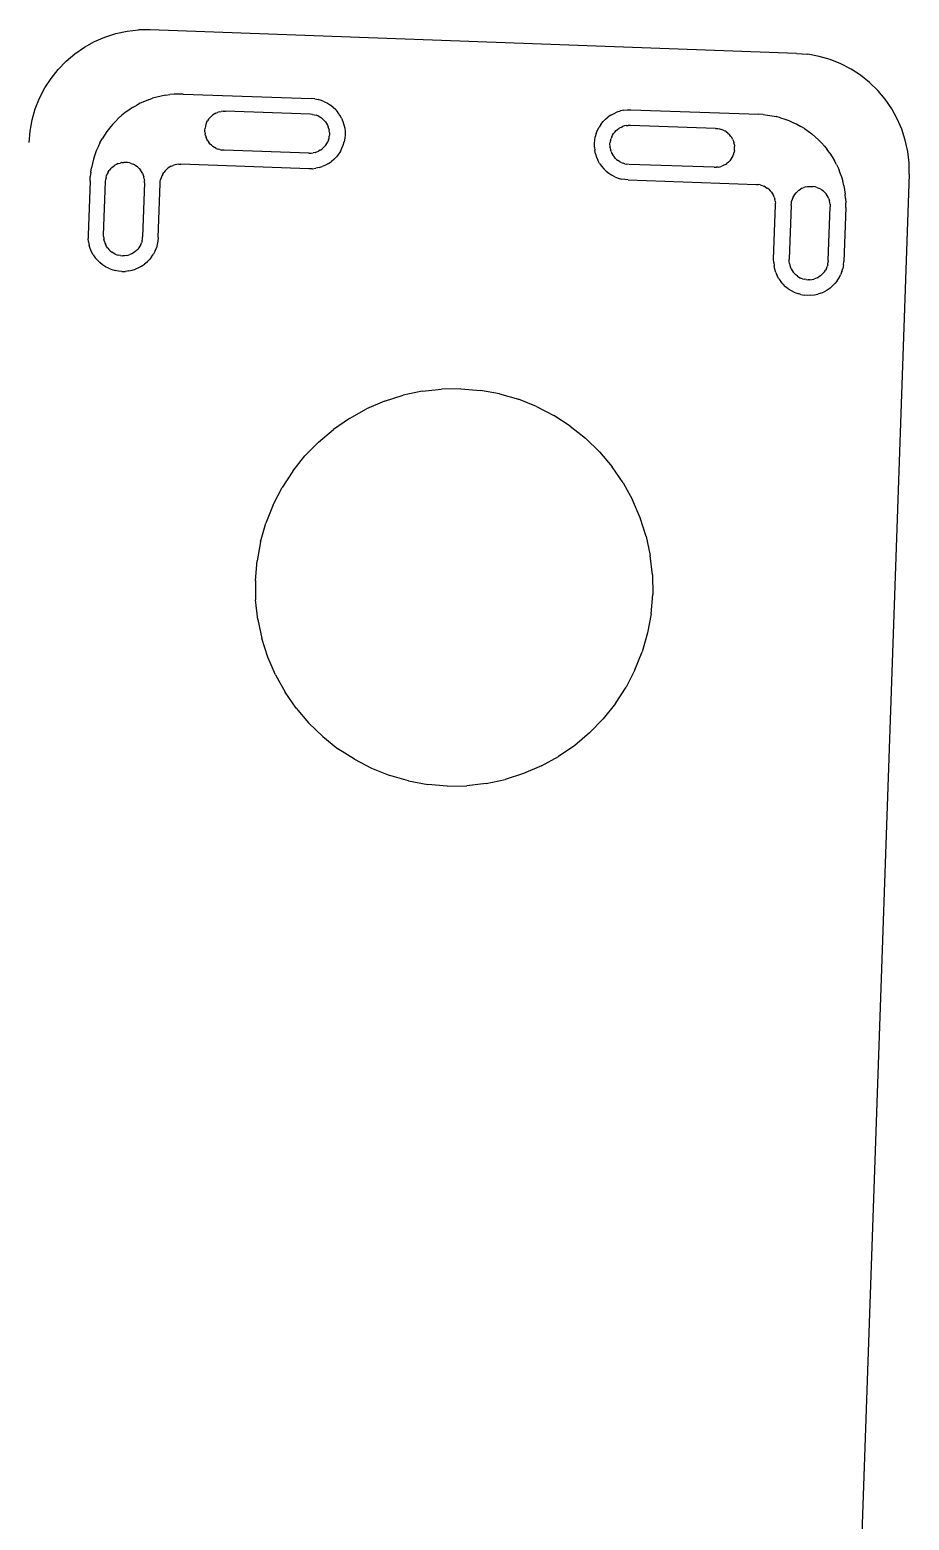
# Model space of a CAD drawing. Extents: x -45 to 62, y -48 to 31.
# Drawn here: x 13.96 to 25.24, y 9.62 to 28.74 of the extents above; entities that cross this region are included whole.
import ezdxf

# ---------------------------------------------------------------- set-up
doc = ezdxf.new("R2010")
doc.units = 0

msp = doc.modelspace()

# ---------------------------------------------------------------- linework, layer by layer
for p, q in [((14.922, 28.645), (15.063, 28.69)), ((15.063, 28.69), (15.206, 28.72)), ((15.206, 28.72), (15.353, 28.737)), ((15.5, 28.739), (15.353, 28.737)), ((23.792, 28.437), (15.5, 28.739)), ((14.537, 28.432), (14.658, 28.515)), ((14.658, 28.515), (14.787, 28.587)), ((14.787, 28.587), (14.922, 28.645)), ((14.322, 28.231), (14.424, 28.337)), ((14.424, 28.337), (14.537, 28.432)), ((23.792, 28.437), (23.939, 28.425)), ((24.084, 28.398), (23.939, 28.425)), ((24.225, 28.357), (24.084, 28.398)), ((24.362, 28.303), (24.225, 28.357)), ((24.493, 28.236), (24.362, 28.303)), ((14.15, 27.993), (14.23, 28.116)), ((14.23, 28.116), (14.322, 28.231)), ((24.616, 28.156), (24.493, 28.236)), ((24.731, 28.064), (24.616, 28.156)), ((14.082, 27.862), (14.15, 27.993)), ((15.868, 27.914), (15.811, 27.912)), ((15.924, 27.913), (15.868, 27.914)), ((15.924, 27.913), (17.568, 27.856)), ((24.837, 27.961), (24.731, 28.064)), ((24.932, 27.849), (24.837, 27.961)), ((13.987, 27.584), (14.028, 27.725)), ((14.028, 27.725), (14.082, 27.862)), ((15.276, 27.741), (15.229, 27.71)), ((15.276, 27.741), (15.325, 27.77)), ((15.375, 27.796), (15.325, 27.77)), ((15.427, 27.82), (15.375, 27.796)), ((15.479, 27.841), (15.427, 27.82)), ((15.479, 27.841), (15.533, 27.86)), ((15.587, 27.875), (15.533, 27.86)), ((15.643, 27.889), (15.587, 27.875)), ((15.698, 27.899), (15.643, 27.889)), ((15.698, 27.899), (15.754, 27.907)), ((15.811, 27.912), (15.754, 27.907)), ((17.612, 27.852), (17.568, 27.856)), ((17.612, 27.852), (17.656, 27.844)), ((17.698, 27.832), (17.656, 27.844)), ((17.739, 27.816), (17.698, 27.832)), ((17.739, 27.816), (17.778, 27.796)), ((17.778, 27.796), (17.815, 27.772)), ((17.85, 27.744), (17.815, 27.772)), ((17.882, 27.713), (17.85, 27.744)), ((25.015, 27.727), (24.932, 27.849)), ((25.086, 27.599), (25.015, 27.727)), ((13.961, 27.439), (13.987, 27.584)), ((15.017, 27.523), (15.056, 27.564)), ((15.096, 27.604), (15.056, 27.564)), ((15.139, 27.642), (15.096, 27.604)), ((15.183, 27.677), (15.139, 27.642)), ((15.229, 27.71), (15.183, 27.677)), ((16.226, 27.548), (16.217, 27.526)), ((16.226, 27.548), (16.237, 27.57)), ((16.25, 27.591), (16.237, 27.57)), ((16.25, 27.591), (16.266, 27.61)), ((16.283, 27.627), (16.266, 27.61)), ((16.283, 27.627), (16.302, 27.643)), ((16.322, 27.657), (16.302, 27.643)), ((16.343, 27.669), (16.322, 27.657)), ((16.343, 27.669), (16.366, 27.679)), ((16.389, 27.686), (16.366, 27.679)), ((16.389, 27.686), (16.413, 27.691)), ((16.437, 27.694), (16.413, 27.691)), ((16.437, 27.694), (16.467, 27.694)), ((17.556, 27.656), (16.467, 27.694)), ((17.586, 27.654), (17.556, 27.656)), ((17.586, 27.654), (17.61, 27.649)), ((17.61, 27.649), (17.633, 27.643)), ((17.656, 27.634), (17.633, 27.643)), ((17.656, 27.634), (17.678, 27.622)), ((17.678, 27.622), (17.698, 27.609)), ((17.698, 27.609), (17.718, 27.594)), ((17.718, 27.594), (17.735, 27.577)), ((17.751, 27.558), (17.735, 27.577)), ((17.751, 27.558), (17.765, 27.538)), ((17.765, 27.538), (17.777, 27.516)), ((17.882, 27.713), (17.91, 27.679)), ((17.935, 27.643), (17.91, 27.679)), ((17.957, 27.604), (17.935, 27.643)), ((17.957, 27.604), (17.974, 27.564)), ((17.974, 27.564), (17.987, 27.522)), ((21.285, 27.526), (21.312, 27.561)), ((21.312, 27.561), (21.343, 27.592)), ((21.343, 27.592), (21.377, 27.621)), ((21.413, 27.646), (21.377, 27.621)), ((21.413, 27.646), (21.452, 27.667)), ((21.452, 27.667), (21.492, 27.685)), ((21.492, 27.685), (21.534, 27.698)), ((21.578, 27.707), (21.534, 27.698)), ((21.578, 27.707), (21.622, 27.712)), ((21.622, 27.712), (21.666, 27.713)), ((21.666, 27.713), (23.31, 27.656)), ((23.366, 27.652), (23.31, 27.656)), ((23.366, 27.652), (23.423, 27.646)), ((23.423, 27.646), (23.479, 27.637)), ((23.479, 27.637), (23.534, 27.626)), ((23.589, 27.611), (23.534, 27.626)), ((23.589, 27.611), (23.643, 27.594)), ((23.643, 27.594), (23.696, 27.575)), ((23.696, 27.575), (23.748, 27.552)), ((23.748, 27.552), (23.799, 27.528)), ((25.145, 27.463), (25.086, 27.599)), ((13.948, 27.292), (13.961, 27.439)), ((14.915, 27.387), (14.885, 27.339)), ((14.947, 27.434), (14.915, 27.387)), ((14.981, 27.479), (14.947, 27.434)), ((15.017, 27.523), (14.981, 27.479)), ((16.204, 27.453), (16.206, 27.478)), ((16.204, 27.429), (16.204, 27.453)), ((16.204, 27.429), (16.207, 27.405)), ((16.21, 27.502), (16.206, 27.478)), ((16.212, 27.381), (16.207, 27.405)), ((16.217, 27.526), (16.21, 27.502)), ((16.212, 27.381), (16.219, 27.357)), ((16.229, 27.335), (16.219, 27.357)), ((17.777, 27.516), (17.786, 27.494)), ((17.794, 27.47), (17.786, 27.494)), ((17.789, 27.326), (17.796, 27.349)), ((17.794, 27.47), (17.799, 27.446)), ((17.796, 27.349), (17.8, 27.373)), ((17.802, 27.422), (17.799, 27.446)), ((17.802, 27.398), (17.8, 27.373)), ((17.802, 27.422), (17.802, 27.398)), ((17.987, 27.522), (17.997, 27.479)), ((17.999, 27.347), (17.991, 27.303)), ((17.997, 27.479), (18.002, 27.435)), ((18.002, 27.391), (17.999, 27.347)), ((18.002, 27.435), (18.002, 27.391)), ((21.204, 27.323), (21.212, 27.366)), ((21.224, 27.409), (21.212, 27.366)), ((21.224, 27.409), (21.241, 27.45)), ((21.241, 27.45), (21.261, 27.489)), ((21.285, 27.526), (21.261, 27.489)), ((21.407, 27.32), (21.414, 27.344)), ((21.423, 27.367), (21.414, 27.344)), ((21.423, 27.367), (21.434, 27.389)), ((21.434, 27.389), (21.447, 27.409)), ((21.447, 27.409), (21.463, 27.428)), ((21.463, 27.428), (21.48, 27.446)), ((21.48, 27.446), (21.498, 27.462)), ((21.498, 27.462), (21.519, 27.476)), ((21.54, 27.487), (21.519, 27.476)), ((21.54, 27.487), (21.563, 27.497)), ((21.586, 27.505), (21.563, 27.497)), ((21.61, 27.51), (21.586, 27.505)), ((21.61, 27.51), (21.634, 27.513)), ((21.664, 27.513), (21.634, 27.513)), ((22.753, 27.475), (21.664, 27.513)), ((22.753, 27.475), (22.782, 27.472)), ((22.782, 27.472), (22.807, 27.468)), ((22.807, 27.468), (22.83, 27.461)), ((22.853, 27.452), (22.83, 27.461)), ((22.853, 27.452), (22.875, 27.441)), ((22.895, 27.428), (22.875, 27.441)), ((22.914, 27.412), (22.895, 27.428)), ((22.914, 27.412), (22.932, 27.395)), ((22.948, 27.376), (22.932, 27.395)), ((22.962, 27.356), (22.948, 27.376)), ((22.974, 27.335), (22.962, 27.356)), ((23.799, 27.528), (23.849, 27.5)), ((23.897, 27.471), (23.849, 27.5)), ((23.897, 27.471), (23.944, 27.439)), ((23.944, 27.439), (23.989, 27.404)), ((23.989, 27.404), (24.033, 27.368)), ((24.033, 27.368), (24.074, 27.329)), ((25.189, 27.323), (25.145, 27.463)), ((14.811, 27.186), (14.791, 27.133)), ((14.833, 27.238), (14.811, 27.186)), ((14.858, 27.289), (14.833, 27.238)), ((14.858, 27.289), (14.885, 27.339)), ((16.241, 27.313), (16.229, 27.335)), ((16.241, 27.313), (16.255, 27.293)), ((16.27, 27.274), (16.255, 27.293)), ((16.288, 27.257), (16.27, 27.274)), ((16.307, 27.242), (16.288, 27.257)), ((16.328, 27.229), (16.307, 27.242)), ((16.35, 27.217), (16.328, 27.229)), ((16.35, 27.217), (16.372, 27.208)), ((16.396, 27.202), (16.372, 27.208)), ((16.396, 27.202), (16.42, 27.197)), ((16.449, 27.195), (16.42, 27.197)), ((17.539, 27.157), (16.449, 27.195)), ((17.539, 27.157), (17.568, 27.157)), ((17.568, 27.157), (17.593, 27.16)), ((17.617, 27.165), (17.593, 27.16)), ((17.617, 27.165), (17.64, 27.172)), ((17.64, 27.172), (17.662, 27.182)), ((17.684, 27.194), (17.662, 27.182)), ((17.684, 27.194), (17.704, 27.208)), ((17.704, 27.208), (17.723, 27.224)), ((17.723, 27.224), (17.74, 27.241)), ((17.755, 27.26), (17.74, 27.241)), ((17.755, 27.26), (17.769, 27.281)), ((17.769, 27.281), (17.78, 27.303)), ((17.789, 27.326), (17.78, 27.303)), ((17.942, 27.18), (17.918, 27.143)), ((17.942, 27.18), (17.962, 27.22)), ((17.962, 27.22), (17.978, 27.261)), ((17.978, 27.261), (17.991, 27.303)), ((21.2, 27.279), (21.204, 27.323)), ((21.201, 27.235), (21.2, 27.279)), ((21.201, 27.235), (21.206, 27.191)), ((21.215, 27.148), (21.206, 27.191)), ((21.4, 27.272), (21.402, 27.296)), ((21.401, 27.247), (21.4, 27.272)), ((21.403, 27.223), (21.401, 27.247)), ((21.407, 27.32), (21.402, 27.296)), ((21.403, 27.223), (21.409, 27.199)), ((21.416, 27.176), (21.409, 27.199)), ((21.416, 27.176), (21.426, 27.153)), ((21.426, 27.153), (21.438, 27.132)), ((22.974, 27.335), (22.983, 27.312)), ((22.983, 27.312), (22.991, 27.289)), ((22.986, 27.144), (22.992, 27.168)), ((22.996, 27.265), (22.991, 27.289)), ((22.997, 27.192), (22.992, 27.168)), ((22.996, 27.265), (22.999, 27.241)), ((22.997, 27.192), (22.999, 27.216)), ((22.999, 27.216), (22.999, 27.241)), ((24.074, 27.329), (24.114, 27.289)), ((24.114, 27.289), (24.152, 27.247)), ((24.152, 27.247), (24.187, 27.202)), ((24.221, 27.157), (24.187, 27.202)), ((24.221, 27.157), (24.252, 27.109)), ((25.22, 27.179), (25.189, 27.323)), ((25.237, 27.033), (25.22, 27.179)), ((14.739, 26.912), (14.748, 26.968)), ((14.76, 27.024), (14.748, 26.968)), ((14.774, 27.079), (14.76, 27.024)), ((14.791, 27.133), (14.774, 27.079)), ((15.009, 26.971), (14.992, 26.954)), ((15.009, 26.971), (15.028, 26.987)), ((15.028, 26.987), (15.048, 27.001)), ((15.07, 27.013), (15.048, 27.001)), ((15.092, 27.023), (15.07, 27.013)), ((15.092, 27.023), (15.115, 27.03)), ((15.139, 27.035), (15.115, 27.03)), ((15.139, 27.035), (15.164, 27.038)), ((15.188, 27.038), (15.164, 27.038)), ((15.213, 27.036), (15.188, 27.038)), ((15.237, 27.032), (15.213, 27.036)), ((15.26, 27.025), (15.237, 27.032)), ((15.26, 27.025), (15.283, 27.016)), ((15.305, 27.005), (15.283, 27.016)), ((15.305, 27.005), (15.325, 26.991)), ((15.345, 26.976), (15.325, 26.991)), ((15.345, 26.976), (15.362, 26.959)), ((15.362, 26.959), (15.378, 26.94)), ((15.71, 26.946), (15.729, 26.962)), ((15.75, 26.976), (15.729, 26.962)), ((15.772, 26.988), (15.75, 26.976)), ((15.772, 26.988), (15.795, 26.998)), ((15.818, 27.006), (15.795, 26.998)), ((15.843, 27.011), (15.818, 27.006)), ((15.868, 27.014), (15.843, 27.011)), ((15.868, 27.014), (15.893, 27.014)), ((17.537, 26.957), (15.893, 27.014)), ((17.581, 26.957), (17.537, 26.957)), ((17.581, 26.957), (17.625, 26.962)), ((17.668, 26.971), (17.625, 26.962)), ((17.668, 26.971), (17.71, 26.985)), ((17.751, 27.002), (17.71, 26.985)), ((17.789, 27.024), (17.751, 27.002)), ((17.789, 27.024), (17.826, 27.049)), ((17.859, 27.077), (17.826, 27.049)), ((17.859, 27.077), (17.89, 27.109)), ((17.918, 27.143), (17.89, 27.109)), ((21.215, 27.148), (21.229, 27.106)), ((21.229, 27.106), (21.246, 27.065)), ((21.267, 27.026), (21.246, 27.065)), ((21.267, 27.026), (21.292, 26.99)), ((21.292, 26.99), (21.321, 26.956)), ((21.438, 27.132), (21.452, 27.112)), ((21.467, 27.093), (21.452, 27.112)), ((21.467, 27.093), (21.485, 27.076)), ((21.485, 27.076), (21.504, 27.061)), ((21.525, 27.047), (21.504, 27.061)), ((21.546, 27.036), (21.525, 27.047)), ((21.546, 27.036), (21.569, 27.027)), ((21.593, 27.02), (21.569, 27.027)), ((21.593, 27.02), (21.617, 27.016)), ((21.646, 27.013), (21.617, 27.016)), ((22.736, 26.975), (21.646, 27.013)), ((22.736, 26.975), (22.765, 26.976)), ((22.789, 26.978), (22.765, 26.976)), ((22.789, 26.978), (22.813, 26.983)), ((22.813, 26.983), (22.837, 26.991)), ((22.859, 27.001), (22.837, 26.991)), ((22.881, 27.012), (22.859, 27.001)), ((22.881, 27.012), (22.901, 27.026)), ((22.92, 27.042), (22.901, 27.026)), ((22.92, 27.042), (22.937, 27.06)), ((22.952, 27.079), (22.937, 27.06)), ((22.965, 27.1), (22.952, 27.079)), ((22.977, 27.121), (22.965, 27.1)), ((22.986, 27.144), (22.977, 27.121)), ((24.252, 27.109), (24.28, 27.06)), ((24.306, 27.01), (24.28, 27.06)), ((24.306, 27.01), (24.33, 26.958)), ((24.33, 26.958), (24.351, 26.906)), ((25.239, 26.886), (25.237, 27.033)), ((14.73, 26.799), (14.705, 26.105)), ((14.73, 26.799), (14.733, 26.856)), ((14.739, 26.912), (14.733, 26.856)), ((14.905, 26.103), (14.929, 26.793)), ((14.929, 26.793), (14.932, 26.822)), ((14.936, 26.846), (14.932, 26.822)), ((14.936, 26.846), (14.943, 26.87)), ((14.952, 26.892), (14.943, 26.87)), ((14.963, 26.914), (14.952, 26.892)), ((14.963, 26.914), (14.977, 26.935)), ((14.992, 26.954), (14.977, 26.935)), ((15.392, 26.92), (15.378, 26.94)), ((15.404, 26.899), (15.392, 26.92)), ((15.404, 26.899), (15.413, 26.876)), ((15.429, 26.775), (15.405, 26.085)), ((15.413, 26.876), (15.421, 26.853)), ((15.426, 26.829), (15.421, 26.853)), ((15.426, 26.829), (15.429, 26.805)), ((15.429, 26.775), (15.429, 26.805)), ((15.605, 26.073), (15.629, 26.768)), ((15.629, 26.768), (15.631, 26.793)), ((15.631, 26.793), (15.636, 26.818)), ((15.643, 26.842), (15.636, 26.818)), ((15.652, 26.865), (15.643, 26.842)), ((15.663, 26.887), (15.652, 26.865)), ((15.663, 26.887), (15.677, 26.908)), ((15.693, 26.928), (15.677, 26.908)), ((15.71, 26.946), (15.693, 26.928)), ((21.321, 26.956), (21.353, 26.926)), ((21.353, 26.926), (21.387, 26.898)), ((21.387, 26.898), (21.424, 26.874)), ((21.463, 26.854), (21.424, 26.874)), ((21.463, 26.854), (21.504, 26.837)), ((21.504, 26.837), (21.547, 26.825)), ((21.59, 26.817), (21.547, 26.825)), ((21.634, 26.814), (21.59, 26.817)), ((21.634, 26.814), (23.278, 26.756)), ((25.239, 26.886), (24.251, -1.403)), ((24.351, 26.906), (24.37, 26.852)), ((24.37, 26.852), (24.386, 26.798)), ((24.399, 26.743), (24.386, 26.798)), ((23.278, 26.756), (23.303, 26.754)), ((23.328, 26.749), (23.303, 26.754)), ((23.328, 26.749), (23.352, 26.743)), ((23.352, 26.743), (23.375, 26.733)), ((23.397, 26.722), (23.375, 26.733)), ((23.397, 26.722), (23.418, 26.708)), ((23.438, 26.693), (23.418, 26.708)), ((23.438, 26.693), (23.456, 26.675)), ((23.472, 26.656), (23.456, 26.675)), ((23.472, 26.656), (23.486, 26.635)), ((23.486, 26.635), (23.498, 26.614)), ((23.508, 26.591), (23.498, 26.614)), ((23.508, 26.591), (23.516, 26.567)), ((23.747, 26.585), (23.738, 26.562)), ((23.747, 26.585), (23.758, 26.607)), ((23.758, 26.607), (23.771, 26.628)), ((23.771, 26.628), (23.787, 26.647)), ((23.804, 26.664), (23.787, 26.647)), ((23.823, 26.68), (23.804, 26.664)), ((23.823, 26.68), (23.843, 26.694)), ((23.864, 26.706), (23.843, 26.694)), ((23.864, 26.706), (23.887, 26.716)), ((23.91, 26.723), (23.887, 26.716)), ((23.91, 26.723), (23.934, 26.728)), ((23.934, 26.728), (23.958, 26.731)), ((23.958, 26.731), (23.983, 26.731)), ((23.983, 26.731), (24.007, 26.729)), ((24.031, 26.725), (24.007, 26.729)), ((24.055, 26.718), (24.031, 26.725)), ((24.055, 26.718), (24.078, 26.709)), ((24.078, 26.709), (24.099, 26.698)), ((24.099, 26.698), (24.12, 26.684)), ((24.139, 26.669), (24.12, 26.684)), ((24.139, 26.669), (24.157, 26.652)), ((24.157, 26.652), (24.173, 26.633)), ((24.187, 26.613), (24.173, 26.633)), ((24.198, 26.592), (24.187, 26.613)), ((24.208, 26.569), (24.198, 26.592)), ((24.399, 26.743), (24.409, 26.687)), ((24.409, 26.687), (24.417, 26.631)), ((24.422, 26.574), (24.417, 26.631)), ((24.422, 26.574), (24.424, 26.518)), ((23.5, 25.798), (23.524, 26.492)), ((23.521, 26.542), (23.516, 26.567)), ((23.521, 26.542), (23.524, 26.517)), ((23.524, 26.492), (23.524, 26.517)), ((23.724, 26.485), (23.7, 25.796)), ((23.724, 26.485), (23.727, 26.515)), ((23.727, 26.515), (23.731, 26.539)), ((23.738, 26.562), (23.731, 26.539)), ((24.2, 25.778), (24.224, 26.468)), ((24.208, 26.569), (24.216, 26.546)), ((24.221, 26.522), (24.216, 26.546)), ((24.223, 26.497), (24.221, 26.522)), ((24.223, 26.497), (24.224, 26.468)), ((24.424, 26.461), (24.399, 25.766)), ((24.424, 26.461), (24.424, 26.518)), ((14.705, 26.105), (14.706, 26.061)), ((14.711, 26.017), (14.706, 26.061)), ((14.711, 26.017), (14.72, 25.974)), ((14.906, 26.073), (14.905, 26.103)), ((14.906, 26.073), (14.909, 26.049)), ((14.914, 26.025), (14.909, 26.049)), ((14.914, 26.025), (14.921, 26.002)), ((14.921, 26.002), (14.931, 25.979)), ((15.382, 25.986), (15.391, 26.008)), ((15.398, 26.032), (15.391, 26.008)), ((15.398, 26.032), (15.403, 26.056)), ((15.403, 26.056), (15.405, 26.085)), ((15.601, 26.029), (15.593, 25.986)), ((15.605, 26.073), (15.601, 26.029)), ((14.734, 25.932), (14.72, 25.974)), ((14.751, 25.891), (14.734, 25.932)), ((14.772, 25.852), (14.751, 25.891)), ((14.772, 25.852), (14.797, 25.816)), ((14.797, 25.816), (14.826, 25.782)), ((14.943, 25.958), (14.931, 25.979)), ((14.957, 25.938), (14.943, 25.958)), ((14.957, 25.938), (14.972, 25.919)), ((14.99, 25.902), (14.972, 25.919)), ((14.99, 25.902), (15.009, 25.886)), ((15.03, 25.873), (15.009, 25.886)), ((15.052, 25.862), (15.03, 25.873)), ((15.052, 25.862), (15.074, 25.853)), ((15.074, 25.853), (15.098, 25.846)), ((15.122, 25.842), (15.098, 25.846)), ((15.122, 25.842), (15.146, 25.84)), ((15.171, 25.84), (15.146, 25.84)), ((15.195, 25.843), (15.171, 25.84)), ((15.195, 25.843), (15.219, 25.848)), ((15.219, 25.848), (15.243, 25.855)), ((15.265, 25.865), (15.243, 25.855)), ((15.287, 25.877), (15.265, 25.865)), ((15.307, 25.891), (15.287, 25.877)), ((15.325, 25.907), (15.307, 25.891)), ((15.325, 25.907), (15.329, 25.911)), ((15.329, 25.911), (15.342, 25.924)), ((15.358, 25.943), (15.342, 25.924)), ((15.371, 25.964), (15.358, 25.943)), ((15.382, 25.986), (15.371, 25.964)), ((15.52, 25.826), (15.493, 25.792)), ((15.52, 25.826), (15.544, 25.863)), ((15.565, 25.903), (15.544, 25.863)), ((15.565, 25.903), (15.581, 25.944)), ((15.593, 25.986), (15.581, 25.944)), ((14.858, 25.752), (14.826, 25.782)), ((14.892, 25.724), (14.858, 25.752)), ((14.929, 25.7), (14.892, 25.724)), ((14.968, 25.68), (14.929, 25.7)), ((14.968, 25.68), (15.009, 25.663)), ((15.009, 25.663), (15.052, 25.651)), ((15.095, 25.643), (15.052, 25.651)), ((15.139, 25.639), (15.095, 25.643)), ((15.139, 25.639), (15.184, 25.64)), ((15.227, 25.645), (15.184, 25.64)), ((15.227, 25.645), (15.271, 25.654)), ((15.271, 25.654), (15.313, 25.668)), ((15.353, 25.685), (15.313, 25.668)), ((15.392, 25.707), (15.353, 25.685)), ((15.392, 25.707), (15.428, 25.732)), ((15.462, 25.76), (15.428, 25.732)), ((15.462, 25.76), (15.473, 25.771)), ((15.473, 25.771), (15.493, 25.792)), ((23.501, 25.754), (23.5, 25.798)), ((23.501, 25.754), (23.506, 25.71)), ((23.515, 25.667), (23.506, 25.71)), ((23.528, 25.624), (23.515, 25.667)), ((23.528, 25.624), (23.546, 25.584)), ((23.7, 25.766), (23.7, 25.796)), ((23.703, 25.742), (23.7, 25.766)), ((23.703, 25.742), (23.708, 25.718)), ((23.708, 25.718), (23.716, 25.695)), ((23.725, 25.672), (23.716, 25.695)), ((23.725, 25.672), (23.737, 25.651)), ((23.737, 25.651), (23.751, 25.63)), ((23.763, 25.616), (23.751, 25.63)), ((24.152, 25.636), (24.137, 25.617)), ((24.152, 25.636), (24.166, 25.657)), ((24.177, 25.679), (24.166, 25.657)), ((24.177, 25.679), (24.186, 25.701)), ((24.193, 25.725), (24.186, 25.701)), ((24.193, 25.725), (24.197, 25.749)), ((24.2, 25.778), (24.197, 25.749)), ((24.375, 25.637), (24.359, 25.595)), ((24.375, 25.637), (24.388, 25.679)), ((24.396, 25.722), (24.388, 25.679)), ((24.396, 25.722), (24.399, 25.766)), ((23.567, 25.545), (23.546, 25.584)), ((23.567, 25.545), (23.592, 25.509)), ((23.611, 25.487), (23.592, 25.509)), ((23.611, 25.487), (23.621, 25.475)), ((23.652, 25.444), (23.621, 25.475)), ((23.687, 25.417), (23.652, 25.444)), ((23.763, 25.616), (23.767, 25.612)), ((23.767, 25.612), (23.785, 25.595)), ((23.804, 25.579), (23.785, 25.595)), ((23.804, 25.579), (23.824, 25.566)), ((23.824, 25.566), (23.846, 25.555)), ((23.869, 25.546), (23.846, 25.555)), ((23.869, 25.546), (23.892, 25.539)), ((23.917, 25.535), (23.892, 25.539)), ((23.917, 25.535), (23.941, 25.532)), ((23.965, 25.533), (23.941, 25.532)), ((23.965, 25.533), (23.99, 25.536)), ((23.99, 25.536), (24.014, 25.541)), ((24.037, 25.548), (24.014, 25.541)), ((24.06, 25.558), (24.037, 25.548)), ((24.06, 25.558), (24.081, 25.57)), ((24.101, 25.584), (24.081, 25.57)), ((24.12, 25.599), (24.101, 25.584)), ((24.12, 25.599), (24.137, 25.617)), ((24.223, 25.424), (24.257, 25.453)), ((24.257, 25.453), (24.287, 25.485)), ((24.315, 25.519), (24.287, 25.485)), ((24.315, 25.519), (24.339, 25.556)), ((24.339, 25.556), (24.359, 25.595)), ((23.687, 25.417), (23.724, 25.393)), ((23.724, 25.393), (23.763, 25.373)), ((23.763, 25.373), (23.804, 25.356)), ((23.847, 25.344), (23.804, 25.356)), ((23.847, 25.344), (23.89, 25.336)), ((23.934, 25.332), (23.89, 25.336)), ((23.978, 25.333), (23.934, 25.332)), ((23.978, 25.333), (24.022, 25.338)), ((24.022, 25.338), (24.065, 25.347)), ((24.107, 25.361), (24.065, 25.347)), ((24.107, 25.361), (24.148, 25.378)), ((24.186, 25.399), (24.148, 25.378)), ((24.223, 25.424), (24.186, 25.399)), ((18.99, 24.103), (18.746, 24.051)), ((18.99, 24.103), (19.239, 24.131)), ((19.489, 24.135), (19.239, 24.131)), ((19.489, 24.135), (19.739, 24.114)), ((19.985, 24.068), (19.739, 24.114)), ((18.507, 23.975), (18.277, 23.876)), ((18.507, 23.975), (18.746, 24.051)), ((19.985, 24.068), (20.225, 23.999)), ((20.458, 23.907), (20.225, 23.999)), ((20.458, 23.907), (20.68, 23.792)), ((18.058, 23.755), (17.852, 23.613)), ((18.058, 23.755), (18.277, 23.876)), ((20.89, 23.656), (20.68, 23.792)), ((17.661, 23.451), (17.852, 23.613)), ((20.89, 23.656), (21.086, 23.5)), ((17.487, 23.272), (17.661, 23.451)), ((21.086, 23.5), (21.265, 23.325)), ((21.265, 23.325), (21.427, 23.134)), ((17.331, 23.076), (17.487, 23.272)), ((21.569, 22.928), (21.427, 23.134)), ((17.331, 23.076), (17.195, 22.866)), ((17.08, 22.644), (17.195, 22.866)), ((21.569, 22.928), (21.69, 22.709)), ((17.08, 22.644), (16.987, 22.411)), ((21.789, 22.479), (21.69, 22.709)), ((16.918, 22.171), (16.987, 22.411)), ((21.865, 22.241), (21.789, 22.479)), ((21.865, 22.241), (21.917, 21.996)), ((16.918, 22.171), (16.873, 21.925)), ((21.945, 21.748), (21.917, 21.996)), ((16.852, 21.675), (16.873, 21.925)), ((16.852, 21.675), (16.855, 21.425)), ((21.945, 21.748), (21.949, 21.497)), ((16.884, 21.176), (16.855, 21.425)), ((21.928, 21.248), (21.949, 21.497)), ((21.928, 21.248), (21.882, 21.002)), ((16.884, 21.176), (16.936, 20.932)), ((17.012, 20.693), (16.936, 20.932)), ((21.882, 21.002), (21.813, 20.761)), ((17.111, 20.463), (17.012, 20.693)), ((21.721, 20.529), (21.813, 20.761)), ((17.111, 20.463), (17.232, 20.244)), ((21.721, 20.529), (21.606, 20.306)), ((21.47, 20.096), (21.606, 20.306)), ((17.374, 20.038), (17.232, 20.244)), ((21.47, 20.096), (21.314, 19.901)), ((17.374, 20.038), (17.535, 19.847)), ((21.139, 19.721), (21.314, 19.901)), ((17.535, 19.847), (17.715, 19.673)), ((21.139, 19.721), (20.948, 19.56)), ((17.715, 19.673), (17.911, 19.517)), ((18.121, 19.381), (17.911, 19.517)), ((20.948, 19.56), (20.742, 19.418)), ((18.121, 19.381), (18.343, 19.266)), ((20.523, 19.297), (20.742, 19.418)), ((18.343, 19.266), (18.575, 19.173)), ((18.816, 19.104), (18.575, 19.173)), ((19.81, 19.069), (20.055, 19.122)), ((20.293, 19.198), (20.055, 19.122)), ((20.523, 19.297), (20.293, 19.198)), ((18.816, 19.104), (19.062, 19.059)), ((19.311, 19.038), (19.062, 19.059)), ((19.311, 19.038), (19.562, 19.041)), ((19.81, 19.069), (19.562, 19.041))]:
    msp.add_line(p, q)

doc.saveas('drawing.dxf')
